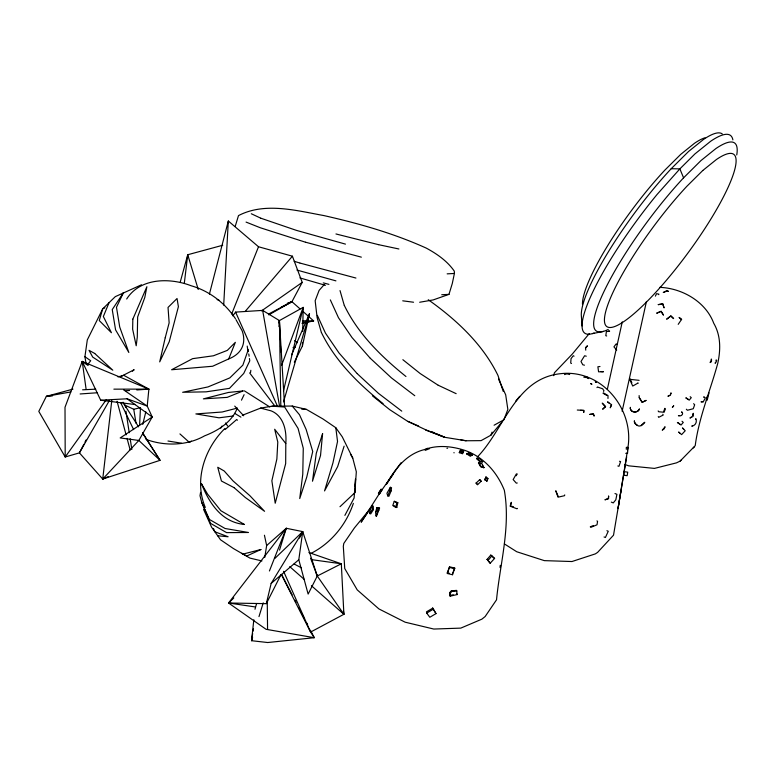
<?xml version="1.0" encoding="UTF-8"?>
<svg xmlns="http://www.w3.org/2000/svg" width="776" height="776" viewBox="0 0 776 776"><rect width="100%" height="100%" fill="white"/><g stroke="black" fill="none" stroke-linecap="round" stroke-linejoin="round"><path stroke-width="1.16" d="M285.801 443.571L285.675 463.602L275.218 503.236L271.862 480.761L276.867 459.014L277.789 442.068L274.675 429.244L285.801 443.571A61.178 34.784 -59.1 0 0 271.018 410.834L260.62 408.098L242.306 415.286M294.327 362.13L302.417 345.999L302.485 342.381M302.698 331.517L303.183 307.374L279.418 320.585L278.875 322.942M626.29 449.294L626.329 447.325L628.085 447.422L627.512 453.446L625.757 453.349M630.248 408.399L630.287 407.322M655.39 296.151L656.535 293.706L658.814 294.104L658.795 294.667M139.593 425.238L140.475 407.662L133.744 409.262L125.004 405.188L123.054 402.21M339.985 506.718L354.836 492.702L355.544 478.957M369.745 513.567L369.958 509.541L372.296 505.865L373.275 506.185L373.392 509.628L370.724 513.896L369.745 513.567L372.412 509.298L372.296 505.865M223.692 305.075L228.319 221.005L258.515 246.758L292.406 256.196L302.213 282.396L291.941 301.709L268.768 314.881M449.76 595.541L449.944 592.418L451.331 590.875L456.54 590.381L457.171 594.562L450.206 596.152L449.76 595.541L453.242 594.736M450.206 596.152L450.39 593.029L451.777 591.496L456.986 590.992M278.991 326.618L279.418 320.585L262.657 310.39L235.594 312.107L232.839 315.851M354.836 492.702L356.329 471.789L352.76 458.092L342.255 436.801L335.795 427.721L322.942 418.962L306.433 409.408L292.232 406.052L272.085 406.188L260.62 408.098M354.719 489.714L354.099 498.047L344.874 515.39M354.981 486.145L355.515 479.005M634.399 420.631C633.4 422.745 637.62 427.557 641.228 425.694C644.643 423.454 647.145 419.457 641.257 425.306M639.414 408.729C639.036 412.948 630.51 413.501 630.257 408.225M118.01 376.903L123.791 375.332L148.876 389.115L147.217 406.071L152.222 417.003L138.836 440.458L102.733 479.054L79.414 452.874L65.203 456.986L38.8 411.387L46.347 396.352L72.934 389.135M253.839 619.743L251.54 640.704L267.71 642.528L314.28 637.707L310.4 630.199M254.994 609.267L256.575 603.563M142.522 432.756L160.04 460.333L102.733 479.054L111.793 400.416M623.7 474.534L618.016 508.629L627.183 452.369M627.444 450.109C635.728 410.63 602.38 369.095 561.087 373.634C515.439 377.941 504.439 429.138 477.24 457.142M184.339 283.046L187.734 254.741L222.731 245.255M695.732 419.282L695.81 418.623C697.401 421.989 695.383 425.636 691.755 426.247L692.25 425.83M387.728 495.893L389.94 490.548L390.347 487.299L391.531 487.687L391.114 490.936L388.912 496.281L387.728 495.893L386.952 493.245L390.347 487.299M709.002 392.879L707.188 400.173L706.179 399.912M281.3 574.385L310.594 632.081L343.894 614.282L341.314 563.783L317.268 576.015L308.13 594.096L298.799 559.748L302.727 531.608L286.257 528.281L266.653 545.538L264.761 557.44M86.078 363.731L84.923 356.727L87.3 339.907L102.723 308.819L115.304 296.636L141.504 284.792M250.532 372.538L250.842 370.298M606.463 331.207L605.794 335.668L606.667 335.998M252.666 633.565L251.54 640.704L252.598 637.261M253.044 631.189L253.422 628.812M553.725 375.662L554.423 372.761L572.436 353.904L589.294 333.554M200.577 492.343L200.004 495.719L201.789 502.567L210.509 523.325L226.582 532.627L248.475 532.491L225.059 528.495L209.404 519.445L201.789 502.567M624.263 471.216L626.649 456.899M621.081 490.306L613.525 535.188L597.578 552.415L595.328 553.889L571.97 561.533L544.315 560.631L516.738 551.746L504.39 543.908M564.715 494.884L564.559 495.68L558.031 497.193L555.771 490.762L558.177 496.388M500.646 565.626L500.258 567.605L500.2 565.355M235.206 226.408L238.494 215.592C264.839 201.905 296.277 210.587 323.873 215.573C358.861 223.449 393.519 233.304 426.266 248.107C436.966 253.888 447.248 261.017 454.29 271.125L454.406 273.472L452.272 283.56L448.974 294.366L433.192 299.924L419.67 302.252M510.608 505.787L511.345 502.324L510.123 506.165L516.981 508.794L517.456 508.406M302.417 345.999L309.478 313.708L291.611 354.777M395.77 507.455L396.817 502.702L394.266 501.306L392.763 505.515L395.77 507.455L396.779 507.485L397.826 502.722L394.266 501.306M607.356 389.183L622.265 321.856M622.129 411.28L646.457 301.437M283.512 390.794L303.183 307.374L281.669 365.195M279.525 550.077L286.257 528.281L228.551 603L266.323 603.66L271.154 583.436L302.727 531.608L317.268 576.015L343.894 614.282L343.428 610.78M142.745 424.414L145.82 411.804M209.413 294.085L228.319 221.005M180.304 281.834L187.734 254.741L198.249 289.487M670.803 393.704L671.036 392.85L670.445 395.197L667.913 396.264L669.659 395.256M711 360.617L710.098 362.528C712.329 362.528 711.369 357.513 711.155 359.482M283.492 401.91L309.478 313.708M459.285 452.67L460.537 450.255L463.631 451.263L463.398 452.001L462.38 453.679L459.285 452.67L460.537 450.255M462.38 453.679L463.631 451.263M258.98 616.61L263.229 602.845M376.923 507.698L375.623 511.927L375.914 515.943L376.505 516.137L379.6 508.018L376.923 507.698L377.514 507.892L376.535 511.064M344.117 446.142L337.667 466.599L324.543 490.927L332.943 462.913L337.541 441.447L335.795 427.721M376.214 516.04L379.018 507.824M706.529 398.864L707.586 395.702M484.757 479.801L486.048 476.998L487.891 478.472L487.008 480.955L484.757 479.801L486.048 476.998M486.6 481.275L487.891 478.472M136.819 389.969L148.876 389.115L82.227 361.432L65.009 407.274L65.203 456.986L106.137 399.931M611.313 404.975L610.246 407.817L611.604 404.733L607.55 401.832L609.063 403.093M447.296 572.804L449.556 566.81L454.707 568.051L452.524 574.735L447.374 573.503L447.296 572.804L449.352 573.299M447.374 573.503L449.556 566.81M452.815 573.037L454.707 568.051M425.675 430.069L444.706 437.295L466.075 440.768L481.071 440.642L490.878 435.21L492.062 432.106M663.664 411.445L664.906 408.302L665.323 409.127L664.081 412.279L658.582 411.726L658.164 410.902M269.418 570.981L286.257 528.281M231.675 314.037L258.515 246.758M228.726 358.91L235.351 342.332L227.31 350.393L213.419 355.786L192.623 358.657L171.603 369.754L212.624 366.253L228.726 358.91A64.476 34.134 23.1 0 0 242.16 330.819L235.962 319.634M109.018 302.727L103.353 316.521L111.424 332.729L99.26 320.566L102.723 308.819L104.915 307.859M715.462 362.266C713.842 366.204 718.508 358.56 715.782 360.248M353.352 503.382C346.232 524.712 330.915 543.384 310.798 553.492M241.491 400.144L244.101 394.693M466.648 453.931L469.14 452.893L472.535 454.881L472.293 455.386L470.052 455.919L466.648 453.931L469.14 452.893M470.052 455.919L472.535 454.881M692.638 415.519L693.259 413.298L693.104 416.421L689.951 418.041L691.426 417.013M266.323 603.66L280.99 574.618M299.468 538.059L302.727 531.608L274.801 558.487M146.024 439.391C164.774 446.287 187.006 445.822 204.602 435.84C217.804 430.738 231.151 422.561 236.913 409.049M83.856 444.279L79.414 452.874L109.397 400.484M84.972 442.126L86.078 439.973M577.295 410.038L583.833 410.349L583.736 412.502L583.736 410.533L580.516 410.291M516.166 475.736L517.204 473.903L516.273 474.078L513.149 479.587L516.321 483.167L517.252 482.992M378.455 493.439L381.132 489.249L382.093 489.879L379.425 494.07L378.455 493.439L381.132 489.249M220.782 428.148L221.984 426.053M673.384 406.275L673.723 405.712L672.336 407.361L672.899 406.847M393.063 474.417L386.244 484.515C394.935 468.976 406.139 454.202 424.278 449.624C437.46 444.687 451.855 446.151 464.989 450.429C483.671 456.986 497.047 472.138 504.322 490.219C510.812 527.098 500.054 563.337 496.524 599.829L485.136 616.551L481.867 619.161L460.798 628.114L433.774 629.045L405.13 622.187L378.901 608.918L357.222 589.876L344.738 568.546L343.312 546.362L343.778 543.452L354.399 527.942L370.812 507.989L361.15 522.2L379.881 492.828L400.969 462.797M476.532 458.567L479.616 458.606L482.565 462.021L479.714 461.642L476.532 458.567L479.616 458.606M479.714 461.642L482.798 461.671M515.739 401.105L519.687 396.361M639.075 409.582C637.397 412.88 631.965 412.686 630.529 409.282M678.205 324.339L681.658 319.285L679.078 317.442L681.425 319.615M624.855 464.465L628.686 465.833L654.449 468.403L676.488 462.865L680.096 461.128L695.209 445.696C698.924 417.265 710.283 390.823 717.761 363.333C720.72 349.801 720.904 335.581 713.745 323.272C705.743 301.699 682.211 288.187 659.775 287.353M585.928 347.764L587.442 345.786L585.511 347.532L585.754 350.16M596.977 387.602L597.452 387.001L602.69 388.795L603.951 390.794L603.486 391.395M87.872 364.284L90.714 360.733L84.923 356.727M224.924 428.459C204.631 448.392 193.777 480.325 205.291 507.426M490.878 435.21L501.694 422.28M487.134 559.38L490.781 555.092L494.584 558.448L490.151 563.231L487.134 559.38L490.151 563.231M488.279 560.175L491.926 555.888M245.361 311.205L292.406 256.196M126.682 298.993C140.204 277.692 169.954 277.556 191.177 285.762C209.316 290.932 224.962 302.999 235.4 318.616M324.271 284.579L319.12 290.37L315.163 300.739L317.132 317.714L321.322 332.361M478.472 462.903L482.09 463.747L483.807 467.763L480.509 466.56L478.472 462.903L480.674 463.699M480.509 466.56L484.127 467.404M607.986 398.447L607.996 395.527L603.398 392.86L603.02 393.238L606.696 395.372M680.096 461.128L681.076 460.149M693.269 447.956L694.336 446.889M582.078 325.949L581.292 314.978A116.691 23.639 -53.6 0 1 671.201 168.712L688.554 151.485L703.492 139.467A116.691 23.639 -53.6 0 1 722.262 133.909M608.248 329.422A116.691 23.639 -53.6 0 1 605.755 287.877A116.691 23.639 -53.6 0 1 683.578 177.83L700.932 160.603L715.86 148.585A116.691 23.639 -53.6 0 1 736.744 154.967M476.154 483.06L479.743 479.626L481.168 481.246L477.589 484.68L476.154 483.06L477.589 484.68M225.108 429.565L236.748 419.496L237.398 420.252M283.57 571.311L310.594 632.081L314.28 637.707L266.081 629.307L228.551 603L233.789 597.957M637.688 383.373L638.134 382.985L632.731 386.05L629.656 379.309L630.102 378.911L631.858 382.772M639.104 380.337L629.656 379.299M271.154 583.436L298.799 559.748M132.356 371.238L134.17 369.706L120.474 376.738M479.743 479.626L481.168 481.246M191.303 441.088L189.451 442.465L179.935 433.92M261.531 310.895L302.213 282.396M378.242 510.172L375.623 511.927L378.834 510.365M427.595 448.305L426.199 448.848M429.613 448.615L425.2 450.361M432.727 608.151L426.49 611.837L426.713 613.088L429.826 617.26L435.996 613.612L432.727 608.151L435.996 613.612M426.713 613.088L432.95 609.412M494.089 425.219L503.896 419.787L507.853 409.418L505.69 394.829L498.502 379.095M268.574 314.037L291.941 301.709L300.079 308.916M281.164 307.228L291.941 301.709L287.343 303.222M102.733 479.054L108.165 476.639M564.482 374.575L566.955 373.819L569.691 374.527M593.339 525.575L590.284 526.826L590.885 527.311L597.006 524.809L597.578 521.375L596.977 520.89M237.427 408.06L222.159 412.007L195.862 413.928L219.007 417.808L233.363 415.965M585.288 376.758L587.044 377.087L588.761 378.62M702.154 401.59L701.019 401.842L703.114 402.113L705.374 397.894L703.677 396.905L704.424 397.37M302 323.33L313.64 320.915L302.795 311.312M592.428 333.612L603.505 331.371M678.932 415.626L678.418 415.732C680.921 416.751 684.335 414.132 681.668 411.736L681.716 412.201M70.897 391.919L46.347 396.352L52.38 395.925M82.596 389.814L95.758 389.164M607.336 331.536L609.626 331.129L608.753 330.799M293.008 347.609L295.355 347.202M599.993 366.495L597.889 366.776L598.577 371.82L603.427 371.762L600.682 371.539M302.844 322.331L313.64 320.915L302.815 320.818M447.626 448.237L446.898 448.266M80.122 393.965L97.01 392.772M125.954 390.735L129.573 390.483M88.134 365.496L82.227 361.432L100.696 400.222L127.07 398.786L147.217 406.071L123.578 389.843M447.16 273.85L454.406 273.472M441.738 294.735L448.974 294.366M453.844 452.748L454.193 452.777M113.868 389.154L148.876 389.115M583.794 377.155L586.365 377.572M616.998 344.049L616.037 344.04L613.942 346.862L616.716 350.044M671.201 168.712L679.873 168.877L694.957 153.9L710.67 141.251A122.802 24.871 -53.6 0 1 732.883 139.884M396.817 502.702L397.826 502.722M301.699 409.156L306.433 409.408M272.085 406.188L284.647 407.022L298.071 428.41L303.27 448.276L302.776 474.165L299.74 498.551L306.762 477.065L312.728 451.477L306.151 429.487L299.507 414.772L292.232 406.052M217.697 535.779L228.115 536.759L214.845 531.773L213.458 528.495M402.734 300.826L413.55 302.233M100.696 400.222L135.286 404.568M311.709 559.661L341.314 563.783L308.906 552.56M228.551 603L255.246 606.939M167.985 441.02L181.506 443.203M460.828 439.905L466.075 440.768M378.814 244.731L398.893 248.98M361.354 257.157L305.472 242.19M355.932 278.05L300.05 263.083M261.929 560.941L249.911 558.099L233.401 548.545L220.539 539.786L211.606 527.214L203.574 509.415M586.268 356.184L584.59 355.786L580.991 361.5L582.795 364.778L584.473 365.176M449.644 567.508L454.785 568.75M378.63 244.692L335.969 233.964M323.262 282.881L328.917 284.365M345.465 244.12L296.209 230.307L260.852 218.211M335.921 280.863L296.946 270.067M325.445 285.316L299.914 277.915M619.49 461.264L620.596 461.594L618.957 466.298L617.851 465.969M305.21 242.112L260.377 227.785L246.07 222.091M294.182 261.299L299.779 263.006M217.135 299.604L219.065 300.225M460.313 450.992L463.398 452.001M459.518 451.942L462.603 452.941M372.412 509.298L373.392 509.628M369.958 509.541L370.521 509.735M389.94 490.548L391.114 490.936M511.588 506.165L513.547 506.912M606.91 530.726L608.268 531.25L605.406 537.496L604.048 536.973M587.102 377.805L588.344 378.349M614.98 493.546L616.92 494.322L615.814 499.802L613.263 502.906L611.323 502.12M418.613 426.034L407.74 421.349L425.685 429.778L444.706 437.295L437.101 434.007M431.66 431.66L434.919 433.076M591.234 383.78L590.585 383.567L591.428 383.955M251.317 213.759L260.707 218.153M438.207 385.235L456.162 393.665M294.104 564.007L301.476 567.828M574.046 356.155L573.28 355.728L571.039 358.648L570.709 363.081L571.485 363.507M637.358 425.17L635.311 423.657L634.38 421.446M679.766 423.851L677.38 422.483L681.027 425.044L683.278 422.445L682.017 421.252M688.108 399.174L685.809 397.836L689.214 400.154L691.28 397.671L690.174 396.701M469.752 453.902L472.293 455.386M466.89 453.426L470.295 455.415M234.711 413.365L240.919 417.139M596.055 382.151L595.26 381.685L596.404 382.374M414.782 395.721L391.424 377.883L370.307 358.289M401.764 411.144L378.407 393.306L357.29 373.712M244.411 390.871L269.776 406.954M393.781 505.535L396.779 507.485M438.042 385.158L420.175 373.537L402.86 359.695M407.565 421.271L389.697 409.65L372.393 395.808M379.037 492.401L380.007 493.032M591.341 383.839L591.894 384.304L591.438 383.897M294.589 340.693L297.518 342.682M494.584 558.448L490.781 555.092M428.255 299.73C456.288 319.634 482.75 344.117 497.959 375.438L503.207 391.366M127.07 398.786L152.222 417.003L120.193 437.936L138.836 440.458L160.04 460.333L142.512 432.95M485.65 477.318L487.493 478.802M485.165 479.471L487.008 480.955M405.955 376.505C381.462 356.747 358.182 334.068 344.301 305.395M383.063 403.636C358.57 383.877 335.29 361.199 321.41 332.526M289.739 566.645L304.173 579.342M311.399 585.696L343.894 614.282M683.743 429.167L682.443 427.935L685.218 430.767L681.59 434.628L678.622 432.009L679.922 433.231M693.598 403.695L694.685 404.733L693.269 408.739L687.42 410.261L686.343 409.224M476.765 458.228L479.946 461.293M234.73 406.1L243.713 415.771M370.103 358.095L352.042 337.579L338.481 317.733L330.343 299.905M357.086 373.518L339.025 353.002L325.474 333.156L317.326 315.328M249.62 372.878L275.111 406.372M456.725 593.941L457.171 594.562M451.331 590.875L451.777 591.496M449.944 592.418L450.39 593.029M225.544 422.998L227.63 425.956M123.035 402.521L138.613 426.858M639.259 397.564L642.159 402.191L646.185 400.387L642.14 402.395L639.249 397.768L639.123 395.585M350.432 454.086L352.76 458.092M482.284 465.008L483.807 467.763M478.792 462.545L480.819 466.211M281.601 574.473L292.125 594.833M294.899 600.197L296.005 602.341M298.77 607.695L303.755 617.347M306.52 622.701L307.635 624.845M662.811 414.258L663.208 415.044L658.669 417.352L658.261 416.557M120.6 402.492L133.627 429.613M235.594 312.107L277.488 406.275M316.327 573.852L317.268 576.015L310.584 558.196M683.578 177.83L679.873 168.877L657.127 194.398A122.802 24.871 -53.6 0 0 591.167 295.462A122.802 24.871 -53.6 0 0 594.144 333.02M125.004 405.188L125.867 407.39M340.024 290.583L344.214 305.23M117.05 401.231L126.11 434.88M127.041 438.353L130.164 449.964M264.432 535.236L266.653 545.538M262.657 310.39L279.467 405.693M133.744 409.262L136.004 423.124M125.925 411.173L129.243 432.717M130.174 438.702L131.833 449.479M248.097 349.384L248.427 351.673M248.766 353.963L249.106 356.242M249.435 358.531L249.775 360.811L243.732 373.45L229.463 388.369L206.096 391.841L182.641 392.278L207.997 386.923L229.803 377.902L242.859 365.147L247.864 350.849L247.214 346.077M82.227 361.432L86.097 389.174M452.437 574.036L452.524 574.735M280.805 405.644L279.418 320.585L284.579 406.207M279.418 320.585L280.252 339.801M280.514 345.805L280.786 351.819M267.254 601.313L267.565 629.19M582.466 304.182A106.972 21.67 -53.6 0 1 664.887 170.099L680.794 154.308L694.481 143.288A106.972 21.67 -53.6 0 1 705.025 137.788M658.281 304.619L662.772 304.066L664.062 307.888L662.782 303.726L658.281 304.619M132.832 319.14L132.648 329.218L136.198 345.766L137.284 337.123L137.653 316.986L144.811 297.431L146.877 286.722L132.832 319.14M322.593 433.658L320.527 455.522L312.476 481.227L316.278 453.32L322.593 433.658M656.835 313.116L661.103 311.477L663.48 315.143L661.133 311.225L656.835 313.116M624.234 471.672L623.652 475.203L627.163 475.688L627.716 472.157L624.234 471.672M663.354 292.484L666.691 291.097L668.505 291.349L666.749 290.709L663.354 292.484M608.627 496.145L608.238 498.473L604.921 499.822L608.559 498.735L608.627 496.145M165.23 337.735L159.701 361.888L169.207 341.77L178.393 306.685L177.044 298.508L168.033 307.432L169.139 322.855L165.23 337.735M664.945 426.945L664.188 428.856L662.248 430.176L664.945 426.945M666.797 319.072L670.823 316.094L673.636 318.616L670.91 315.822L666.797 319.072M123.394 292.795L116.478 307.267L119.717 327.016L128.835 352.479L115.576 329.868L112.239 309.585L123.394 292.795M589.905 414.365L593.252 414.132L594.154 416.111L593.495 413.87L589.905 414.365M702.775 170.497L686.867 186.288A106.972 21.67 -53.6 0 0 604.737 323.097A106.972 21.67 -53.6 0 0 698.41 238.242A106.972 21.67 -53.6 0 0 716.471 159.478L702.775 170.497M605.309 406.75L602.642 409.233L605.62 406.517L602.225 403.122L605.309 406.75M260.891 549.524L246.836 555.994L241.656 553.327L243.771 553.889L260.891 549.524M243.053 390.939L227.164 397.38L203.38 398.874L228.416 392.462L243.053 390.939M244.382 524.469C221.596 522.209 209.307 503.294 201.459 483.749L207.648 494.225L220.869 510.724L244.382 524.469M234.1 487.667L221.432 481.013L217.736 467.259L224.215 471.003L233.062 480.945L249.911 495.728L264.577 511.306L245.332 497.523L234.1 487.667M94.711 353.458L89.007 350.315L92.713 357.096L112.801 370.2L94.711 353.458"/></g></svg>
